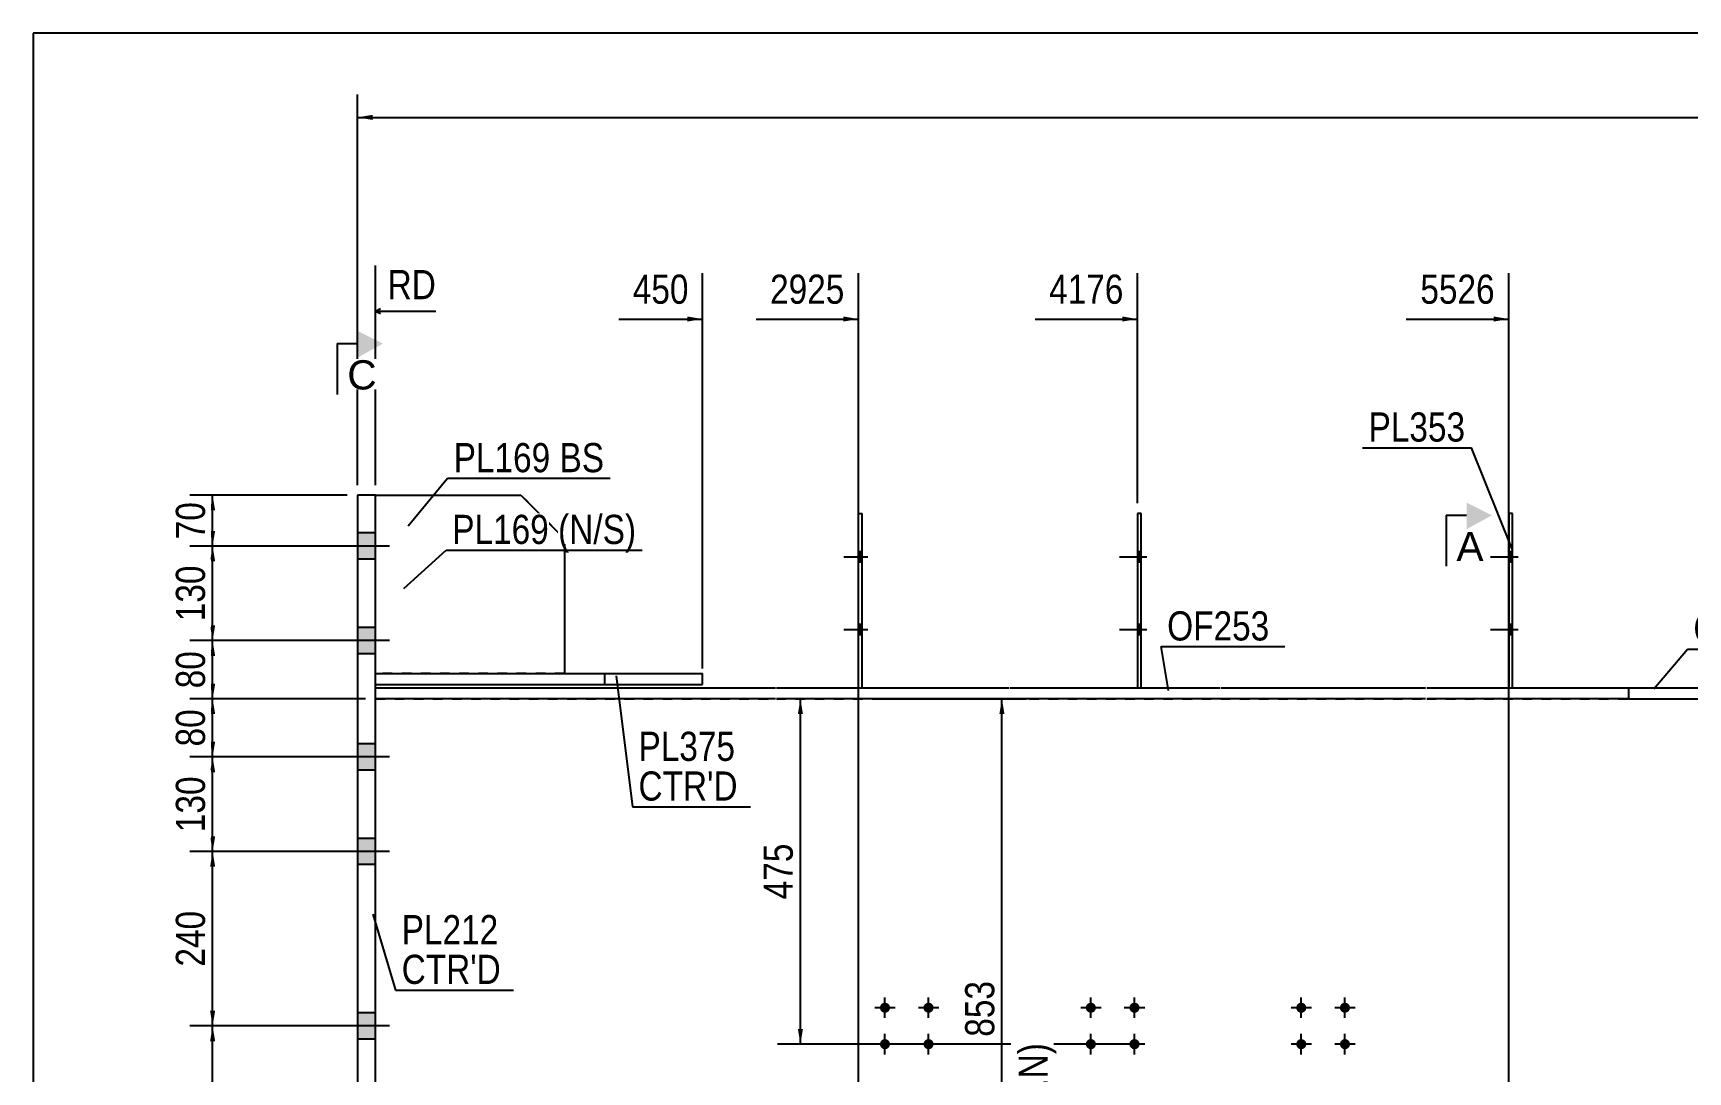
# Model space of a CAD drawing. Header units: millimetres. Extents: x -248 to 165, y -164 to 123.
# Drawn here: x -245.1 to -82.5, y 20.5 to 122.5 of the extents above; entities that cross this region are included whole.
import ezdxf

# ---------------------------------------------------------------- set-up
doc = ezdxf.new("R2010")
doc.units = ezdxf.units.MM
doc.linetypes.add('DXK_LINE_DOT1', pattern=[1.8814, 0.9407, -0.9407])
doc.styles.add('Arial', font='ARIAL.TTF', dxfattribs={"height": 0.2})
doc.styles.add('Arial Narrow', font='ARIALN.TTF', dxfattribs={"height": 0.2})

# ---------------------------------------------------------------- blocks, each defined once
blk = doc.blocks.new('Unknown-623355629-1210')
at = {"color": 5, "linetype": 'Continuous'}
for p, q in [((164.92, 122.54), (-245.08, 122.54)), ((-245.08, 122.54), (-245.08, -164.46))]:
    blk.add_line(p, q, dxfattribs=at)
blk = doc.blocks.new('Part-623355629-2157 - 1758')
at = {"color": 2, "linetype": 'Continuous'}
for p, q in [((-211.43, 58.21), (-172.14, 58.21)), ((-172.14, 57.14), (-211.43, 57.14)), ((-172.04, 58.21), (-149.16, 58.21)), ((-149.16, 57.14), (-172.04, 57.14)), ((-149.06, 58.21), (-128.48, 58.21)), ((-128.48, 57.14), (-149.06, 57.14)), ((-128.38, 58.21), (-108.24, 58.21)), ((-108.24, 57.14), (-128.38, 57.14)), ((-108.14, 58.21), (-88.32, 58.21)), ((-88.32, 57.14), (-108.14, 57.14)), ((-88.32, 58.21), (-88.32, 57.14))]:
    blk.add_line(p, q, dxfattribs=at)
at = {"color": 7, "linetype": 'DXK_LINE_DOT1'}
blk.add_line((-211.43, 57.14), (-211.43, 58.21), dxfattribs=at)
blk = doc.blocks.new('Part-623355629-2277 - 1758')
at = {"color": 2, "linetype": 'Continuous'}
for p, q in [((-136.2, 75.36), (-136.55, 75.36)), ((-136.55, 75.36), (-136.55, 58.21)), ((-136.2, 58.21), (-136.2, 75.36))]:
    blk.add_line(p, q, dxfattribs=at)
at = {"color": 7, "linetype": 'DXK_LINE_DOT1'}
blk.add_line((-136.55, 58.21), (-136.2, 58.21), dxfattribs=at)
blk = doc.blocks.new('Bolt-623355629-1936 - 1758')
at = {"linetype": 'Continuous'}
for points in [[(-141.64, 26.79, -1), (-140.64, 26.79, -1)], [(-137.35, 26.79, -1), (-136.35, 26.79, -1)], [(-141.64, 23.21, -1), (-140.64, 23.21, -1)], [(-137.35, 23.21, -1), (-136.35, 23.21, -1)]]:
    blk.add_hatch(color=3, dxfattribs=at).paths.add_polyline_path(points)
at = {"color": 3, "linetype": 'Continuous'}
for p, q in [((-141.14, 25.79), (-141.14, 27.79)), ((-136.85, 25.79), (-136.85, 27.79)), ((-140.14, 26.79), (-142.14, 26.79)), ((-135.85, 26.79), (-137.85, 26.79)), ((-140.14, 23.21), (-142.14, 23.21)), ((-141.14, 22.21), (-141.14, 24.21)), ((-135.85, 23.21), (-137.85, 23.21)), ((-136.85, 22.21), (-136.85, 24.21))]:
    blk.add_line(p, q, dxfattribs=at)
blk = doc.blocks.new('Part-623355629-2152 - 1758')
at = {"color": 2, "linetype": 'Continuous'}
for p, q in [((-211.43, 77.14), (-197.14, 77.14)), ((-197.14, 77.14), (-192.86, 72.86)), ((-192.86, 72.86), (-192.86, 59.64)), ((-211.43, 59.64), (-192.86, 59.64))]:
    blk.add_line(p, q, dxfattribs=at)
blk = doc.blocks.new('Bolt-623355629-1901 - 1758')
at = {"linetype": 'Continuous'}
for points in [[(-213.21, 73.43), (-213.21, 70.86), (-211.43, 70.86), (-211.43, 73.43)], [(-213.21, 73.43), (-213.21, 70.86), (-211.43, 70.86), (-211.43, 73.43)], [(-213.21, 73.43), (-213.21, 70.86), (-211.43, 70.86), (-211.43, 73.43)], [(-213.21, 73.43), (-213.21, 70.86), (-211.43, 70.86), (-211.43, 73.43)], [(-213.21, 64.14), (-213.21, 61.57), (-211.43, 61.57), (-211.43, 64.14)], [(-213.21, 64.14), (-213.21, 61.57), (-211.43, 61.57), (-211.43, 64.14)], [(-213.21, 64.14), (-213.21, 61.57), (-211.43, 61.57), (-211.43, 64.14)], [(-213.21, 64.14), (-213.21, 61.57), (-211.43, 61.57), (-211.43, 64.14)], [(-213.21, 52.71), (-213.21, 50.14), (-211.43, 50.14), (-211.43, 52.71)], [(-213.21, 52.71), (-213.21, 50.14), (-211.43, 50.14), (-211.43, 52.71)], [(-213.21, 52.71), (-213.21, 50.14), (-211.43, 50.14), (-211.43, 52.71)], [(-213.21, 52.71), (-213.21, 50.14), (-211.43, 50.14), (-211.43, 52.71)], [(-213.21, 43.43), (-213.21, 40.86), (-211.43, 40.86), (-211.43, 43.43)], [(-213.21, 43.43), (-213.21, 40.86), (-211.43, 40.86), (-211.43, 43.43)], [(-213.21, 43.43), (-213.21, 40.86), (-211.43, 40.86), (-211.43, 43.43)], [(-213.21, 43.43), (-213.21, 40.86), (-211.43, 40.86), (-211.43, 43.43)], [(-213.21, 26.29), (-213.21, 23.71), (-211.43, 23.71), (-211.43, 26.29)], [(-213.21, 26.29), (-213.21, 23.71), (-211.43, 23.71), (-211.43, 26.29)], [(-213.21, 26.29), (-213.21, 23.71), (-211.43, 23.71), (-211.43, 26.29)], [(-213.21, 26.29), (-213.21, 23.71), (-211.43, 23.71), (-211.43, 26.29)], [(-213.21, 9.14), (-213.21, 6.57), (-211.43, 6.57), (-211.43, 9.14)], [(-213.21, 9.14), (-213.21, 6.57), (-211.43, 6.57), (-211.43, 9.14)], [(-213.21, 9.14), (-213.21, 6.57), (-211.43, 6.57), (-211.43, 9.14)], [(-213.21, 9.14), (-213.21, 6.57), (-211.43, 6.57), (-211.43, 9.14)], [(-213.21, -0.14), (-213.21, -2.71), (-211.43, -2.71), (-211.43, -0.14)], [(-213.21, -0.14), (-213.21, -2.71), (-211.43, -2.71), (-211.43, -0.14)], [(-213.21, -0.14), (-213.21, -2.71), (-211.43, -2.71), (-211.43, -0.14)], [(-213.21, -0.14), (-213.21, -2.71), (-211.43, -2.71), (-211.43, -0.14)], [(-213.21, -11.57), (-213.21, -14.14), (-211.43, -14.14), (-211.43, -11.57)], [(-213.21, -11.57), (-213.21, -14.14), (-211.43, -14.14), (-211.43, -11.57)], [(-213.21, -11.57), (-213.21, -14.14), (-211.43, -14.14), (-211.43, -11.57)], [(-213.21, -11.57), (-213.21, -14.14), (-211.43, -14.14), (-211.43, -11.57)], [(-213.21, -20.86), (-213.21, -23.43), (-211.43, -23.43), (-211.43, -20.86)], [(-213.21, -20.86), (-213.21, -23.43), (-211.43, -23.43), (-211.43, -20.86)], [(-213.21, -20.86), (-213.21, -23.43), (-211.43, -23.43), (-211.43, -20.86)], [(-213.21, -20.86), (-213.21, -23.43), (-211.43, -23.43), (-211.43, -20.86)]]:
    blk.add_hatch(color=3, dxfattribs=at).paths.add_polyline_path(points)
at = {"color": 3, "linetype": 'Continuous'}
for p, q in [((-211.43, 73.43), (-213.21, 73.43)), ((-211.43, 73.43), (-213.21, 73.43)), ((-211.43, 73.43), (-213.21, 73.43)), ((-211.43, 73.43), (-213.21, 73.43)), ((-210.07, 72.14), (-213.21, 72.14)), ((-210.07, 72.14), (-213.21, 72.14)), ((-210.07, 72.14), (-213.21, 72.14)), ((-210.07, 72.14), (-213.21, 72.14)), ((-211.43, 70.86), (-213.21, 70.86)), ((-211.43, 70.86), (-213.21, 70.86)), ((-211.43, 70.86), (-213.21, 70.86)), ((-211.43, 70.86), (-213.21, 70.86)), ((-211.43, 64.14), (-213.21, 64.14)), ((-211.43, 64.14), (-213.21, 64.14)), ((-211.43, 64.14), (-213.21, 64.14)), ((-211.43, 64.14), (-213.21, 64.14)), ((-210.07, 62.86), (-213.21, 62.86)), ((-210.07, 62.86), (-213.21, 62.86)), ((-210.07, 62.86), (-213.21, 62.86)), ((-210.07, 62.86), (-213.21, 62.86)), ((-211.43, 61.57), (-213.21, 61.57)), ((-211.43, 61.57), (-213.21, 61.57)), ((-211.43, 61.57), (-213.21, 61.57)), ((-211.43, 61.57), (-213.21, 61.57)), ((-211.43, 52.71), (-213.21, 52.71)), ((-211.43, 52.71), (-213.21, 52.71)), ((-211.43, 52.71), (-213.21, 52.71)), ((-211.43, 52.71), (-213.21, 52.71)), ((-210.07, 51.43), (-213.21, 51.43)), ((-210.07, 51.43), (-213.21, 51.43)), ((-210.07, 51.43), (-213.21, 51.43)), ((-210.07, 51.43), (-213.21, 51.43)), ((-211.43, 50.14), (-213.21, 50.14)), ((-211.43, 50.14), (-213.21, 50.14)), ((-211.43, 50.14), (-213.21, 50.14)), ((-211.43, 50.14), (-213.21, 50.14)), ((-211.43, 43.43), (-213.21, 43.43)), ((-211.43, 43.43), (-213.21, 43.43)), ((-211.43, 43.43), (-213.21, 43.43)), ((-211.43, 43.43), (-213.21, 43.43)), ((-210.07, 42.14), (-213.21, 42.14)), ((-210.07, 42.14), (-213.21, 42.14)), ((-210.07, 42.14), (-213.21, 42.14)), ((-210.07, 42.14), (-213.21, 42.14)), ((-211.43, 40.86), (-213.21, 40.86)), ((-211.43, 40.86), (-213.21, 40.86)), ((-211.43, 40.86), (-213.21, 40.86)), ((-211.43, 40.86), (-213.21, 40.86)), ((-211.43, 26.29), (-213.21, 26.29)), ((-211.43, 26.29), (-213.21, 26.29)), ((-211.43, 26.29), (-213.21, 26.29)), ((-211.43, 26.29), (-213.21, 26.29)), ((-210.07, 25), (-213.21, 25)), ((-210.07, 25), (-213.21, 25)), ((-210.07, 25), (-213.21, 25)), ((-210.07, 25), (-213.21, 25)), ((-211.43, 23.71), (-213.21, 23.71)), ((-211.43, 23.71), (-213.21, 23.71)), ((-211.43, 23.71), (-213.21, 23.71)), ((-211.43, 23.71), (-213.21, 23.71)), ((-211.43, 9.14), (-213.21, 9.14)), ((-211.43, 9.14), (-213.21, 9.14)), ((-211.43, 9.14), (-213.21, 9.14)), ((-211.43, 9.14), (-213.21, 9.14)), ((-210.07, 7.86), (-213.21, 7.86)), ((-210.07, 7.86), (-213.21, 7.86)), ((-210.07, 7.86), (-213.21, 7.86)), ((-210.07, 7.86), (-213.21, 7.86)), ((-211.43, 6.57), (-213.21, 6.57)), ((-211.43, 6.57), (-213.21, 6.57)), ((-211.43, 6.57), (-213.21, 6.57)), ((-211.43, 6.57), (-213.21, 6.57)), ((-211.43, -0.14), (-213.21, -0.14)), ((-211.43, -0.14), (-213.21, -0.14)), ((-211.43, -0.14), (-213.21, -0.14)), ((-211.43, -0.14), (-213.21, -0.14)), ((-210.07, -1.43), (-213.21, -1.43)), ((-210.07, -1.43), (-213.21, -1.43)), ((-210.07, -1.43), (-213.21, -1.43)), ((-210.07, -1.43), (-213.21, -1.43)), ((-211.43, -2.71), (-213.21, -2.71)), ((-211.43, -2.71), (-213.21, -2.71)), ((-211.43, -2.71), (-213.21, -2.71)), ((-211.43, -2.71), (-213.21, -2.71)), ((-211.43, -11.57), (-213.21, -11.57)), ((-211.43, -11.57), (-213.21, -11.57)), ((-211.43, -11.57), (-213.21, -11.57)), ((-211.43, -11.57), (-213.21, -11.57)), ((-210.07, -12.86), (-213.21, -12.86)), ((-210.07, -12.86), (-213.21, -12.86)), ((-210.07, -12.86), (-213.21, -12.86)), ((-210.07, -12.86), (-213.21, -12.86)), ((-211.43, -14.14), (-213.21, -14.14)), ((-211.43, -14.14), (-213.21, -14.14)), ((-211.43, -14.14), (-213.21, -14.14)), ((-211.43, -14.14), (-213.21, -14.14)), ((-211.43, -20.86), (-213.21, -20.86)), ((-211.43, -20.86), (-213.21, -20.86)), ((-211.43, -20.86), (-213.21, -20.86)), ((-211.43, -20.86), (-213.21, -20.86)), ((-210.07, -22.14), (-213.21, -22.14)), ((-210.07, -22.14), (-213.21, -22.14)), ((-210.07, -22.14), (-213.21, -22.14)), ((-210.07, -22.14), (-213.21, -22.14)), ((-211.43, -23.43), (-213.21, -23.43)), ((-211.43, -23.43), (-213.21, -23.43)), ((-211.43, -23.43), (-213.21, -23.43)), ((-211.43, -23.43), (-213.21, -23.43))]:
    blk.add_line(p, q, dxfattribs=at)
blk = doc.blocks.new('Part-623355629-1841 - 1758')
at = {"color": 2, "linetype": 'Continuous'}
for p, q in [((-88.32, 58.21), (-88.32, 57.14)), ((-88.32, 58.21), (-81.18, 58.21)), ((-88.32, 57.14), (-81.18, 57.14)), ((-81.08, 58.21), (-66.79, 58.21)), ((-81.08, 57.14), (-66.79, 57.14)), ((-66.69, 58.21), (-59.55, 58.21)), ((-66.69, 57.14), (-59.55, 57.14))]:
    blk.add_line(p, q, dxfattribs=at)
at = {"color": 7, "linetype": 'DXK_LINE_DOT1'}
blk.add_line((-59.55, 58.21), (-59.55, 57.14), dxfattribs=at)
blk = doc.blocks.new('Part-623355629-1894 - 1758')
at = {"color": 2, "linetype": 'Continuous'}
for p, q in [((-211.43, 77.14), (-213.21, 77.14)), ((-213.21, 77.14), (-213.21, -27.14)), ((-211.43, -27.14), (-211.43, 77.14)), ((-213.21, -27.14), (-211.43, -27.14))]:
    blk.add_line(p, q, dxfattribs=at)
blk = doc.blocks.new('Part-623355629-1899 - 1758')
at = {"color": 7, "linetype": 'DXK_LINE_DOT1'}
for p, q in [((-211.43, 57.14), (-172.14, 57.14)), ((-211.43, -7.14), (-211.43, 57.14)), ((-172.04, 57.14), (-149.16, 57.14)), ((-149.06, 57.14), (-128.48, 57.14)), ((-128.38, 57.14), (-108.24, 57.14)), ((-108.14, 57.14), (-81.18, 57.14)), ((-81.08, 57.14), (-73.94, 57.14)), ((-172.14, -7.14), (-211.43, -7.14)), ((-149.16, -7.14), (-172.04, -7.14)), ((-128.48, -7.14), (-149.06, -7.14)), ((-108.24, -7.14), (-128.38, -7.14)), ((-81.18, -7.14), (-108.14, -7.14)), ((-73.94, -7.14), (-81.08, -7.14))]:
    blk.add_line(p, q, dxfattribs=at)
at = {"color": 2, "linetype": 'Continuous'}
blk.add_line((-73.94, 57.14), (-73.94, -7.14), dxfattribs=at)
blk = doc.blocks.new('Part-623355629-1930 - 1758')
at = {"color": 2, "linetype": 'Continuous'}
for p, q in [((-211.43, 58.56), (-211.43, 59.63)), ((-211.43, 59.63), (-179.29, 59.63)), ((-211.43, 58.56), (-179.29, 58.56)), ((-188.93, 59.63), (-188.93, 58.56)), ((-179.29, 58.56), (-179.29, 59.63))]:
    blk.add_line(p, q, dxfattribs=at)
blk = doc.blocks.new('Part-623355629-1935 - 1758')
at = {"color": 2, "linetype": 'Continuous'}
for p, q in [((-163.97, 58.21), (-163.97, 75.36)), ((-163.97, 75.36), (-163.61, 75.36)), ((-163.61, 58.21), (-163.61, 75.36))]:
    blk.add_line(p, q, dxfattribs=at)
at = {"color": 7, "linetype": 'DXK_LINE_DOT1'}
blk.add_line((-163.97, 58.21), (-163.61, 58.21), dxfattribs=at)
blk = doc.blocks.new('Part-623355629-2142 - 1758')
at = {"color": 7, "linetype": 'DXK_LINE_DOT1'}
for p, q in [((-211.43, 59.64), (-211.43, 77.14)), ((-211.43, 77.14), (-197.14, 77.14)), ((-197.14, 77.14), (-192.86, 72.86)), ((-192.86, 72.86), (-192.86, 59.64)), ((-192.86, 59.64), (-211.43, 59.64))]:
    blk.add_line(p, q, dxfattribs=at)
blk = doc.blocks.new('Part-623355629-2282 - 1758')
at = {"color": 2, "linetype": 'Continuous'}
for p, q in [((-99.72, 75.36), (-100.07, 75.36)), ((-100.07, 75.36), (-100.07, 58.21)), ((-99.72, 58.21), (-99.72, 75.36))]:
    blk.add_line(p, q, dxfattribs=at)
at = {"color": 7, "linetype": 'DXK_LINE_DOT1'}
blk.add_line((-100.07, 58.21), (-99.72, 58.21), dxfattribs=at)
blk = doc.blocks.new('Bolt-623355629-2358 - 1758')
at = {"linetype": 'Continuous'}
for points in [[(-163.61, 70.57), (-163.61, 71.57), (-163.97, 71.57), (-163.97, 70.57)], [(-163.61, 70.57), (-163.61, 71.57), (-163.97, 71.57), (-163.97, 70.57)], [(-163.61, 63.43), (-163.61, 64.43), (-163.97, 64.43), (-163.97, 63.43)], [(-163.61, 63.43), (-163.61, 64.43), (-163.97, 64.43), (-163.97, 63.43)]]:
    blk.add_hatch(color=3, dxfattribs=at).paths.add_polyline_path(points)
at = {"color": 3, "linetype": 'Continuous'}
for p, q in [((-163.61, 71.57), (-163.97, 71.57)), ((-163.61, 71.57), (-163.97, 71.57)), ((-163.04, 71.07), (-165.4, 71.07)), ((-163.04, 71.07), (-165.4, 71.07)), ((-163.61, 70.57), (-163.97, 70.57)), ((-163.61, 70.57), (-163.97, 70.57)), ((-163.04, 63.93), (-165.4, 63.93)), ((-163.04, 63.93), (-165.4, 63.93)), ((-163.61, 64.43), (-163.97, 64.43)), ((-163.61, 64.43), (-163.97, 64.43)), ((-163.61, 63.43), (-163.97, 63.43)), ((-163.61, 63.43), (-163.97, 63.43))]:
    blk.add_line(p, q, dxfattribs=at)
blk = doc.blocks.new('Bolt-623355629-2361 - 1758')
at = {"linetype": 'Continuous'}
for points in [[(-136.2, 70.57), (-136.2, 71.57), (-136.55, 71.57), (-136.55, 70.57)], [(-136.2, 70.57), (-136.2, 71.57), (-136.55, 71.57), (-136.55, 70.57)], [(-136.2, 63.43), (-136.2, 64.43), (-136.55, 64.43), (-136.55, 63.43)], [(-136.2, 63.43), (-136.2, 64.43), (-136.55, 64.43), (-136.55, 63.43)]]:
    blk.add_hatch(color=3, dxfattribs=at).paths.add_polyline_path(points)
at = {"color": 3, "linetype": 'Continuous'}
for p, q in [((-136.2, 71.57), (-136.55, 71.57)), ((-136.2, 71.57), (-136.55, 71.57)), ((-135.63, 71.07), (-138.34, 71.07)), ((-135.63, 71.07), (-138.34, 71.07)), ((-136.2, 70.57), (-136.55, 70.57)), ((-136.2, 70.57), (-136.55, 70.57)), ((-135.63, 63.93), (-138.34, 63.93)), ((-135.63, 63.93), (-138.34, 63.93)), ((-136.2, 64.43), (-136.55, 64.43)), ((-136.2, 64.43), (-136.55, 64.43)), ((-136.2, 63.43), (-136.55, 63.43)), ((-136.2, 63.43), (-136.55, 63.43))]:
    blk.add_line(p, q, dxfattribs=at)
blk = doc.blocks.new('Bolt-623355629-2362 - 1758')
at = {"linetype": 'Continuous'}
for points in [[(-99.72, 70.57), (-99.72, 71.57), (-100.07, 71.57), (-100.07, 70.57)], [(-99.72, 70.57), (-99.72, 71.57), (-100.07, 71.57), (-100.07, 70.57)], [(-99.72, 63.43), (-99.72, 64.43), (-100.07, 64.43), (-100.07, 63.43)], [(-99.72, 63.43), (-99.72, 64.43), (-100.07, 64.43), (-100.07, 63.43)]]:
    blk.add_hatch(color=3, dxfattribs=at).paths.add_polyline_path(points)
at = {"color": 3, "linetype": 'Continuous'}
for p, q in [((-99.72, 71.57), (-100.07, 71.57)), ((-99.72, 71.57), (-100.07, 71.57)), ((-99.14, 71.07), (-101.86, 71.07)), ((-99.14, 71.07), (-101.86, 71.07)), ((-99.72, 70.57), (-100.07, 70.57)), ((-99.72, 70.57), (-100.07, 70.57)), ((-99.14, 63.93), (-101.86, 63.93)), ((-99.14, 63.93), (-101.86, 63.93)), ((-99.72, 64.43), (-100.07, 64.43)), ((-99.72, 64.43), (-100.07, 64.43)), ((-99.72, 63.43), (-100.07, 63.43)), ((-99.72, 63.43), (-100.07, 63.43))]:
    blk.add_line(p, q, dxfattribs=at)
blk = doc.blocks.new('Bolt-623355629-2419 - 1758')
at = {"linetype": 'Continuous'}
for points in [[(-120.96, 26.79, -1), (-119.96, 26.79, -1)], [(-116.67, 26.79, -1), (-115.67, 26.79, -1)], [(-120.96, 23.21, -1), (-119.96, 23.21, -1)], [(-116.67, 23.21, -1), (-115.67, 23.21, -1)]]:
    blk.add_hatch(color=3, dxfattribs=at).paths.add_polyline_path(points)
at = {"color": 3, "linetype": 'Continuous'}
for p, q in [((-120.46, 25.79), (-120.46, 27.79)), ((-116.17, 25.79), (-116.17, 27.79)), ((-119.46, 26.79), (-121.46, 26.79)), ((-115.17, 26.79), (-117.17, 26.79)), ((-119.46, 23.21), (-121.46, 23.21)), ((-120.46, 22.21), (-120.46, 24.21)), ((-115.17, 23.21), (-117.17, 23.21)), ((-116.17, 22.21), (-116.17, 24.21))]:
    blk.add_line(p, q, dxfattribs=at)
blk = doc.blocks.new('Bolt-623355629-9217 - 1758')
at = {"linetype": 'Continuous'}
for points in [[(-161.87, 26.79, -1), (-160.87, 26.79, -1)], [(-157.59, 26.79, -1), (-156.59, 26.79, -1)], [(-161.87, 23.21, -1), (-160.87, 23.21, -1)], [(-157.59, 23.21, -1), (-156.59, 23.21, -1)]]:
    blk.add_hatch(color=3, dxfattribs=at).paths.add_polyline_path(points)
at = {"color": 3, "linetype": 'Continuous'}
for p, q in [((-161.37, 25.79), (-161.37, 27.79)), ((-157.09, 25.79), (-157.09, 27.79)), ((-160.37, 26.79), (-162.37, 26.79)), ((-156.09, 26.79), (-158.09, 26.79)), ((-160.37, 23.21), (-162.37, 23.21)), ((-161.37, 22.21), (-161.37, 24.21)), ((-156.09, 23.21), (-158.09, 23.21)), ((-157.09, 22.21), (-157.09, 24.21))]:
    blk.add_line(p, q, dxfattribs=at)
blk = doc.blocks.new('StraightDimension-623355629-7887 - 1758')
at = {"linetype": 'Continuous'}
for points in [[(-227.69, 23.5), (-227.44, 25), (-227.19, 23.5)], [(-227.19, 9.36), (-227.44, 7.86), (-227.69, 9.36)]]:
    blk.add_hatch(color=7, dxfattribs=at).paths.add_polyline_path(points)
at = {"color": 7, "linetype": 'Continuous'}
for p, q in [((-212.43, 25), (-229.69, 25)), ((-227.44, 7.86), (-227.44, 25)), ((-212.43, 7.86), (-229.69, 7.86))]:
    blk.add_line(p, q, dxfattribs=at)
at = {"color": 0}
blk.add_wipeout([(-227.59, 19.77), (-231.79, 19.77), (-231.79, 13.09), (-227.59, 13.09)], dxfattribs=at)
at = {"color": 3, "style": 'Arial Narrow'}
blk.add_text('240', height=2.863, rotation=90.0002, dxfattribs=at).set_placement((-228.19, 13.69))
blk = doc.blocks.new('StraightDimension-623355629-12242 - 1758')
at = {"linetype": 'Continuous'}
for points in [[(-169.93, 55.64), (-169.68, 57.14), (-169.43, 55.64)], [(-169.43, 24.71), (-169.68, 23.21), (-169.93, 24.71)]]:
    blk.add_hatch(color=7, dxfattribs=at).paths.add_polyline_path(points)
at = {"color": 7, "linetype": 'Continuous'}
for p, q in [((-127.02, 57.14), (-171.93, 57.14)), ((-169.68, 23.21), (-169.68, 57.14)), ((-137.85, 23.21), (-171.93, 23.21))]:
    blk.add_line(p, q, dxfattribs=at)
at = {"color": 0}
blk.add_wipeout([(-169.83, 43.52), (-174.03, 43.52), (-174.03, 36.84), (-169.83, 36.84)], dxfattribs=at)
at = {"color": 3, "style": 'Arial Narrow'}
blk.add_text('475', height=2.863, rotation=90.0002, dxfattribs=at).set_placement((-170.43, 37.44))
blk = doc.blocks.new('StraightDimension-623355629-2436 - 1758')
at = {"linetype": 'Continuous'}
for points in [[(-150.13, 55.64), (-149.88, 57.14), (-149.63, 55.64)], [(-149.63, -2.29), (-149.88, -3.79), (-150.13, -2.29)]]:
    blk.add_hatch(color=7, dxfattribs=at).paths.add_polyline_path(points)
at = {"color": 7, "linetype": 'Continuous'}
for p, q in [((-162.2, 57.14), (-147.48, 57.14)), ((-149.88, -3.79), (-149.88, 57.14)), ((-162.2, -3.79), (-147.48, -3.79))]:
    blk.add_line(p, q, dxfattribs=at)
at = {"color": 0, "linetype": 'Continuous'}
blk.add_wipeout([(-144.78, 23.95), (-148.98, 23.95), (-148.98, 5.04), (-144.78, 5.04)], dxfattribs=at)
at = {"color": 3, "linetype": 'Continuous', "style": 'Arial Narrow'}
blk.add_text('TYP(U.O.N)', height=2.863, rotation=90.0002, dxfattribs=at).set_placement((-145.38, 5.64))
at = {"color": 0}
blk.add_wipeout([(-150.03, 30.02), (-154.23, 30.02), (-154.23, 23.34), (-150.03, 23.34)], dxfattribs=at)
at = {"color": 3, "style": 'Arial Narrow'}
blk.add_text('853', height=2.863, rotation=90.0002, dxfattribs=at).set_placement((-150.63, 23.94))
blk = doc.blocks.new('StraightDimension-623355629-2682 - 1758')
at = {"linetype": 'Continuous'}
blk.add_hatch(color=7, dxfattribs=at).paths.add_polyline_path([(-211.71, 114.01), (-213.21, 114.26), (-211.71, 114.51)])
at = {"color": 7, "linetype": 'Continuous'}
for p, q in [((-213.21, 78.14), (-213.21, 116.51)), ((-213.21, 114.26), (149.56, 114.26))]:
    blk.add_line(p, q, dxfattribs=at)
blk = doc.blocks.new('StraightDimension-623355629-7881 - 1758')
at = {"linetype": 'Continuous'}
for points in [[(-227.69, 75.64), (-227.44, 77.14), (-227.19, 75.64)], [(-227.19, 73.64), (-227.44, 72.14), (-227.69, 73.64)]]:
    blk.add_hatch(color=7, dxfattribs=at).paths.add_polyline_path(points)
at = {"color": 7, "linetype": 'Continuous'}
for p, q in [((-214.21, 77.14), (-229.69, 77.14)), ((-227.44, 72.14), (-227.44, 77.14)), ((-212.43, 72.14), (-229.69, 72.14))]:
    blk.add_line(p, q, dxfattribs=at)
at = {"color": 0}
blk.add_wipeout([(-227.59, 77.07), (-231.79, 77.07), (-231.79, 72.21), (-227.59, 72.21)], dxfattribs=at)
at = {"color": 3, "style": 'Arial Narrow'}
blk.add_text('70', height=2.863, rotation=90.0002, dxfattribs=at).set_placement((-228.19, 72.81))
blk = doc.blocks.new('StraightDimension-623355629-7882 - 1758')
at = {"linetype": 'Continuous'}
for points in [[(-227.69, 70.64), (-227.44, 72.14), (-227.19, 70.64)], [(-227.19, 64.36), (-227.44, 62.86), (-227.69, 64.36)]]:
    blk.add_hatch(color=7, dxfattribs=at).paths.add_polyline_path(points)
at = {"color": 7, "linetype": 'Continuous'}
for p, q in [((-212.43, 72.14), (-229.69, 72.14)), ((-227.44, 62.86), (-227.44, 72.14)), ((-212.43, 62.86), (-229.69, 62.86))]:
    blk.add_line(p, q, dxfattribs=at)
at = {"color": 0}
blk.add_wipeout([(-227.59, 70.84), (-231.79, 70.84), (-231.79, 64.16), (-227.59, 64.16)], dxfattribs=at)
at = {"color": 3, "style": 'Arial Narrow'}
blk.add_text('130', height=2.863, rotation=90.0002, dxfattribs=at).set_placement((-228.19, 64.76))
blk = doc.blocks.new('StraightDimension-623355629-7883 - 1758')
at = {"linetype": 'Continuous'}
for points in [[(-227.69, 61.36), (-227.44, 62.86), (-227.19, 61.36)], [(-227.19, 58.64), (-227.44, 57.14), (-227.69, 58.64)]]:
    blk.add_hatch(color=7, dxfattribs=at).paths.add_polyline_path(points)
at = {"color": 7, "linetype": 'Continuous'}
for p, q in [((-212.43, 62.86), (-229.69, 62.86)), ((-227.44, 57.14), (-227.44, 62.86)), ((-212.43, 57.14), (-229.69, 57.14))]:
    blk.add_line(p, q, dxfattribs=at)
at = {"color": 0}
blk.add_wipeout([(-227.59, 62.43), (-231.79, 62.43), (-231.79, 57.57), (-227.59, 57.57)], dxfattribs=at)
at = {"color": 3, "style": 'Arial Narrow'}
blk.add_text('80', height=2.863, rotation=90.0002, dxfattribs=at).set_placement((-228.19, 58.17))
blk = doc.blocks.new('StraightDimension-623355629-7884 - 1758')
at = {"linetype": 'Continuous'}
for points in [[(-227.69, 55.64), (-227.44, 57.14), (-227.19, 55.64)], [(-227.19, 52.93), (-227.44, 51.43), (-227.69, 52.93)]]:
    blk.add_hatch(color=7, dxfattribs=at).paths.add_polyline_path(points)
at = {"color": 7, "linetype": 'Continuous'}
for p, q in [((-212.43, 57.14), (-229.69, 57.14)), ((-227.44, 51.43), (-227.44, 57.14)), ((-212.43, 51.43), (-229.69, 51.43))]:
    blk.add_line(p, q, dxfattribs=at)
at = {"color": 0}
blk.add_wipeout([(-227.59, 56.71), (-231.79, 56.71), (-231.79, 51.86), (-227.59, 51.86)], dxfattribs=at)
at = {"color": 3, "style": 'Arial Narrow'}
blk.add_text('80', height=2.863, rotation=90.0002, dxfattribs=at).set_placement((-228.19, 52.46))
blk = doc.blocks.new('StraightDimension-623355629-7885 - 1758')
at = {"linetype": 'Continuous'}
for points in [[(-227.69, 49.93), (-227.44, 51.43), (-227.19, 49.93)], [(-227.19, 43.64), (-227.44, 42.14), (-227.69, 43.64)]]:
    blk.add_hatch(color=7, dxfattribs=at).paths.add_polyline_path(points)
at = {"color": 7, "linetype": 'Continuous'}
for p, q in [((-212.43, 51.43), (-229.69, 51.43)), ((-227.44, 42.14), (-227.44, 51.43)), ((-212.43, 42.14), (-229.69, 42.14))]:
    blk.add_line(p, q, dxfattribs=at)
at = {"color": 0}
blk.add_wipeout([(-227.59, 50.13), (-231.79, 50.13), (-231.79, 43.44), (-227.59, 43.44)], dxfattribs=at)
at = {"color": 3, "style": 'Arial Narrow'}
blk.add_text('130', height=2.863, rotation=90.0002, dxfattribs=at).set_placement((-228.19, 44.04))
blk = doc.blocks.new('StraightDimension-623355629-7886 - 1758')
at = {"linetype": 'Continuous'}
for points in [[(-227.69, 40.64), (-227.44, 42.14), (-227.19, 40.64)], [(-227.19, 26.5), (-227.44, 25), (-227.69, 26.5)]]:
    blk.add_hatch(color=7, dxfattribs=at).paths.add_polyline_path(points)
at = {"color": 7, "linetype": 'Continuous'}
for p, q in [((-212.43, 42.14), (-229.69, 42.14)), ((-227.44, 25), (-227.44, 42.14)), ((-212.43, 25), (-229.69, 25))]:
    blk.add_line(p, q, dxfattribs=at)
at = {"color": 0}
blk.add_wipeout([(-227.59, 36.91), (-231.79, 36.91), (-231.79, 30.23), (-227.59, 30.23)], dxfattribs=at)
at = {"color": 3, "style": 'Arial Narrow'}
blk.add_text('240', height=2.863, rotation=90.0002, dxfattribs=at).set_placement((-228.19, 30.83))
blk = doc.blocks.new('StraightDimension-623355629-11450 - 1758')
at = {"linetype": 'Continuous'}
blk.add_hatch(color=7, dxfattribs=at).paths.add_polyline_path([(-101.57, 94.7), (-100.07, 94.45), (-101.57, 94.2)])
at = {"color": 7, "linetype": 'Continuous'}
for p, q in [((-100.07, -1.14), (-100.07, 98.95)), ((-110.14, 94.45), (-100.07, 94.45))]:
    blk.add_line(p, q, dxfattribs=at)
at = {"color": 0}
blk.add_wipeout([(-100.85, 95.35), (-100.85, 99.55), (-109.36, 99.55), (-109.36, 95.35)], dxfattribs=at)
at = {"color": 3, "style": 'Arial Narrow'}
blk.add_text('5526', height=2.863, dxfattribs=at).set_placement((-108.76, 95.95))
blk = doc.blocks.new('StraightDimension-623355629-11453 - 1758')
at = {"linetype": 'Continuous'}
blk.add_hatch(color=7, dxfattribs=at).paths.add_polyline_path([(-180.79, 94.7), (-179.29, 94.45), (-180.79, 94.2)])
at = {"color": 7, "linetype": 'Continuous'}
for p, q in [((-179.29, 60.1), (-179.29, 98.95)), ((-187.52, 94.45), (-179.29, 94.45))]:
    blk.add_line(p, q, dxfattribs=at)
at = {"color": 0, "linetype": 'Continuous'}
blk.add_wipeout([(-204.9, 95.8), (-204.9, 100), (-210.84, 100), (-210.84, 95.8)], dxfattribs=at)
at = {"color": 7, "linetype": 'Continuous'}
for p, q in [((-211.43, 78.14), (-211.43, 99.7)), ((-210.93, 95.45), (-211.43, 95.2)), ((-210.93, 94.95), (-211.43, 95.2)), ((-205.5, 95.2), (-211.43, 95.2))]:
    blk.add_line(p, q, dxfattribs=at)
at = {"color": 3, "linetype": 'Continuous', "style": 'Arial Narrow'}
blk.add_text('RD', height=2.863, dxfattribs=at).set_placement((-210.24, 96.4))
at = {"color": 0}
blk.add_wipeout([(-180.06, 95.35), (-180.06, 99.55), (-186.75, 99.55), (-186.75, 95.35)], dxfattribs=at)
at = {"color": 3, "style": 'Arial Narrow'}
blk.add_text('450', height=2.863, dxfattribs=at).set_placement((-186.15, 95.95))
blk = doc.blocks.new('StraightDimension-623355629-11451 - 1758')
at = {"linetype": 'Continuous'}
blk.add_hatch(color=7, dxfattribs=at).paths.add_polyline_path([(-138.05, 94.7), (-136.55, 94.45), (-138.05, 94.2)])
at = {"color": 7, "linetype": 'Continuous'}
for p, q in [((-136.55, 76.36), (-136.55, 98.95)), ((-146.62, 94.45), (-136.55, 94.45))]:
    blk.add_line(p, q, dxfattribs=at)
at = {"color": 0}
blk.add_wipeout([(-137.33, 95.35), (-137.33, 99.55), (-145.84, 99.55), (-145.84, 95.35)], dxfattribs=at)
at = {"color": 3, "style": 'Arial Narrow'}
blk.add_text('4176', height=2.863, dxfattribs=at).set_placement((-145.24, 95.95))
blk = doc.blocks.new('StraightDimension-623355629-11452 - 1758')
at = {"linetype": 'Continuous'}
blk.add_hatch(color=7, dxfattribs=at).paths.add_polyline_path([(-165.47, 94.7), (-163.97, 94.45), (-165.47, 94.2)])
at = {"color": 7, "linetype": 'Continuous'}
for p, q in [((-163.97, -1.14), (-163.97, 98.95)), ((-174.03, 94.45), (-163.97, 94.45))]:
    blk.add_line(p, q, dxfattribs=at)
at = {"color": 0}
blk.add_wipeout([(-164.75, 95.35), (-164.75, 99.55), (-173.26, 99.55), (-173.26, 95.35)], dxfattribs=at)
at = {"color": 3, "style": 'Arial Narrow'}
blk.add_text('2925', height=2.863, dxfattribs=at).set_placement((-172.66, 95.95))
blk = doc.blocks.new('Mark-623355629-1837 - 1758')
at = {"color": 0}
blk.add_wipeout([(-71.88, 62.62), (-71.88, 65.62), (-81.92, 65.62), (-81.92, 62.62)], dxfattribs=at)
blk.add_wipeout([(-71.88, 62.62), (-71.88, 65.62), (-81.92, 65.62), (-81.92, 62.62)], dxfattribs=at)
at = {"color": 7, "linetype": 'Continuous'}
for p, q in [((-85.81, 58.12), (-82.52, 62.02)), ((-82.52, 62.02), (-70.38, 62.02))]:
    blk.add_line(p, q, dxfattribs=at)
at = {"color": 3, "style": 'Arial Narrow'}
blk.add_text('OF255', height=2.863, dxfattribs=at).set_placement((-81.92, 62.62))
blk = doc.blocks.new('Mark-623355629-2148 - 1758')
at = {"color": 0}
for points in [[(-194.39, 72.35), (-194.39, 75.35), (-203.89, 75.35), (-203.89, 72.35)], [(-185.82, 72.35), (-185.82, 75.35), (-193.49, 75.35), (-193.49, 72.35)]]:
    blk.add_wipeout(points, dxfattribs=at)
for points in [[(-194.39, 72.35), (-194.39, 75.35), (-203.89, 75.35), (-203.89, 72.35)], [(-185.82, 72.35), (-185.82, 75.35), (-193.49, 75.35), (-193.49, 72.35)]]:
    blk.add_wipeout(points, dxfattribs=at)
at = {"color": 7, "linetype": 'Continuous'}
for p, q in [((-208.66, 67.99), (-204.49, 71.75)), ((-204.49, 71.75), (-185.22, 71.75))]:
    blk.add_line(p, q, dxfattribs=at)
at = {"color": 3, "style": 'Arial Narrow'}
for s, p in [('PL169', (-203.89, 72.35)), ('(N/', (-193.49, 72.35)), ('S)', (-189.11, 72.35))]:
    blk.add_text(s, height=2.863, dxfattribs=at).set_placement(p)
blk = doc.blocks.new('Mark-623355629-1890 - 1758')
at = {"color": 0}
for points in [[(-199.36, 33.03), (-199.36, 36.03), (-208.86, 36.03), (-208.86, 33.03)], [(-199.1, 29.13), (-199.1, 32.13), (-208.86, 32.13), (-208.86, 29.13)]]:
    blk.add_wipeout(points, dxfattribs=at)
for points in [[(-199.36, 33.03), (-199.36, 36.03), (-208.86, 36.03), (-208.86, 33.03)], [(-199.1, 29.13), (-199.1, 32.13), (-208.86, 32.13), (-208.86, 29.13)]]:
    blk.add_wipeout(points, dxfattribs=at)
at = {"color": 7, "linetype": 'Continuous'}
for p, q in [((-211.71, 35.98), (-209.46, 28.53)), ((-209.46, 28.53), (-197.86, 28.53))]:
    blk.add_line(p, q, dxfattribs=at)
at = {"color": 3, "style": 'Arial Narrow'}
blk.add_text('PL212', height=2.863, dxfattribs=at).set_placement((-208.86, 33.03))
at = {"color": 1, "style": 'Arial Narrow'}
blk.add_text("CTR'D", height=2.863, dxfattribs=at).set_placement((-208.86, 29.13))
blk = doc.blocks.new('Mark-623355629-1926 - 1758')
at = {"color": 0}
for points in [[(-176.09, 51.04), (-176.09, 54.04), (-185.59, 54.04), (-185.59, 51.04)], [(-175.84, 47.14), (-175.84, 50.14), (-185.59, 50.14), (-185.59, 47.14)]]:
    blk.add_wipeout(points, dxfattribs=at)
for points in [[(-176.09, 51.04), (-176.09, 54.04), (-185.59, 54.04), (-185.59, 51.04)], [(-175.84, 47.14), (-175.84, 50.14), (-185.59, 50.14), (-185.59, 47.14)]]:
    blk.add_wipeout(points, dxfattribs=at)
at = {"color": 7, "linetype": 'Continuous'}
for p, q in [((-187.77, 59.4), (-186.19, 46.54)), ((-186.19, 46.54), (-174.59, 46.54))]:
    blk.add_line(p, q, dxfattribs=at)
at = {"color": 3, "style": 'Arial Narrow'}
blk.add_text('PL375', height=2.863, dxfattribs=at).set_placement((-185.59, 51.04))
at = {"color": 1, "style": 'Arial Narrow'}
blk.add_text("CTR'D", height=2.863, dxfattribs=at).set_placement((-185.59, 47.14))
blk = doc.blocks.new('Mark-623355629-2153 - 1758')
at = {"color": 0}
blk.add_wipeout([(-123.59, 62.87), (-123.59, 65.87), (-133.64, 65.87), (-133.64, 62.87)], dxfattribs=at)
blk.add_wipeout([(-123.59, 62.87), (-123.59, 65.87), (-133.64, 65.87), (-133.64, 62.87)], dxfattribs=at)
at = {"color": 7, "linetype": 'Continuous'}
for p, q in [((-133.5, 57.97), (-134.24, 62.27)), ((-134.24, 62.27), (-122.09, 62.27))]:
    blk.add_line(p, q, dxfattribs=at)
at = {"color": 3, "style": 'Arial Narrow'}
blk.add_text('OF253', height=2.863, dxfattribs=at).set_placement((-133.64, 62.87))
blk = doc.blocks.new('MarkSet-623355629-3183 - 1758')
at = {"color": 0}
blk.add_wipeout([(-104.34, 82.41), (-104.34, 85.41), (-113.85, 85.41), (-113.85, 82.41)], dxfattribs=at)
blk.add_wipeout([(-104.34, 82.41), (-104.34, 85.41), (-113.85, 85.41), (-113.85, 82.41)], dxfattribs=at)
at = {"color": 7, "linetype": 'Continuous'}
for p in [(-114.45, 81.81), (-99.72, 71.78)]:
    blk.add_line(p, (-103.74, 81.81), dxfattribs=at)
at = {"color": 3, "style": 'Arial Narrow'}
blk.add_text('PL353', height=2.863, dxfattribs=at).set_placement((-113.85, 82.41))
blk = doc.blocks.new('SectionMark-623355629-3014 - 1758')
at = {"color": 7, "linetype": 'Continuous'}
for p, q in [((-106.22, 75.17), (-106.22, 70.17)), ((-106.22, 75.17), (-104.22, 75.17)), ((-106.22, -21.16), (-106.22, -16.16)), ((-106.22, -21.16), (-104.22, -21.16))]:
    blk.add_line(p, q, dxfattribs=at)
at = {"color": 0, "linetype": 'Continuous'}
for points in [[(-102.55, 70.67), (-102.55, 73.67), (-105.22, 73.67), (-105.22, 70.67)], [(-102.55, -19.66), (-102.55, -16.66), (-105.22, -16.66), (-105.22, -19.66)]]:
    blk.add_wipeout(points, dxfattribs=at)
at = {"linetype": 'Continuous'}
for points in [[(-104.22, 76.42), (-101.72, 75.17), (-104.22, 73.8)], [(-104.22, -19.91), (-101.72, -21.16), (-104.22, -22.54)]]:
    blk.add_hatch(color=7, dxfattribs=at).paths.add_polyline_path(points)
at = {"color": 136, "linetype": 'Continuous', "style": 'Arial'}
for p in [(-105.22, 70.67), (-105.22, -19.66)]:
    blk.add_text('A', height=2.87, dxfattribs=at).set_placement(p)
blk = doc.blocks.new('MarkSet-623355629-3149 - 1758')
at = {"color": 0}
for points in [[(-194.25, 79.4), (-194.25, 82.4), (-203.75, 82.4), (-203.75, 79.4)], [(-188.97, 79.4), (-188.97, 82.4), (-193.35, 82.4), (-193.35, 79.4)]]:
    blk.add_wipeout(points, dxfattribs=at)
for points in [[(-194.25, 79.4), (-194.25, 82.4), (-203.75, 82.4), (-203.75, 79.4)], [(-188.97, 79.4), (-188.97, 82.4), (-193.35, 82.4), (-193.35, 79.4)]]:
    blk.add_wipeout(points, dxfattribs=at)
at = {"color": 7, "linetype": 'Continuous'}
for p, q in [((-208.23, 74.13), (-204.35, 78.8)), ((-204.35, 78.8), (-188.37, 78.8))]:
    blk.add_line(p, q, dxfattribs=at)
at = {"color": 3, "style": 'Arial Narrow'}
for s, p in [('PL169', (-203.75, 79.4)), ('BS', (-193.35, 79.4))]:
    blk.add_text(s, height=2.863, dxfattribs=at).set_placement(p)
blk = doc.blocks.new('SectionMark-623355629-12642 - 1758')
at = {"color": 7, "linetype": 'Continuous'}
for p, q in [((-215.21, 92.03), (-215.21, 87.03)), ((-215.21, 92.03), (-213.21, 92.03)), ((-215.21, -46.1), (-215.21, -41.1)), ((-215.21, -46.1), (-213.21, -46.1))]:
    blk.add_line(p, q, dxfattribs=at)
at = {"color": 0, "linetype": 'Continuous'}
for points in [[(-211.33, 87.53), (-211.33, 90.53), (-214.21, 90.53), (-214.21, 87.53)], [(-211.33, -44.6), (-211.33, -41.6), (-214.21, -41.6), (-214.21, -44.6)]]:
    blk.add_wipeout(points, dxfattribs=at)
at = {"linetype": 'Continuous'}
for points in [[(-213.21, 93.28), (-210.71, 92.03), (-213.21, 90.65)], [(-213.21, -44.85), (-210.71, -46.1), (-213.21, -47.48)]]:
    blk.add_hatch(color=7, dxfattribs=at).paths.add_polyline_path(points)
at = {"color": 136, "linetype": 'Continuous', "style": 'Arial'}
for p in [(-214.21, 87.53), (-214.21, -44.6)]:
    blk.add_text('C', height=2.87, dxfattribs=at).set_placement(p)

msp = doc.modelspace()

# ---------------------------------------------------------------- block references
for name in ['Unknown-623355629-1210', 'Part-623355629-1894 - 1758', 'Part-623355629-2152 - 1758', 'Part-623355629-2142 - 1758', 'Part-623355629-1935 - 1758', 'Part-623355629-2277 - 1758', 'Part-623355629-2282 - 1758', 'Bolt-623355629-1901 - 1758', 'Bolt-623355629-2358 - 1758', 'Bolt-623355629-2361 - 1758', 'Bolt-623355629-2362 - 1758', 'Part-623355629-1930 - 1758', 'Part-623355629-2157 - 1758', 'Part-623355629-1899 - 1758', 'Part-623355629-1841 - 1758', 'Bolt-623355629-9217 - 1758', 'Bolt-623355629-1936 - 1758', 'Bolt-623355629-2419 - 1758']:
    msp.add_blockref(name, (0, 0))

# ---------------------------------------------------------------- next in the draw order: block references
for name in ['StraightDimension-623355629-2682 - 1758', 'StraightDimension-623355629-12242 - 1758', 'StraightDimension-623355629-7887 - 1758']:
    msp.add_blockref(name, (0, 0))

# ---------------------------------------------------------------- next in the draw order: block references
for name in ['StraightDimension-623355629-11453 - 1758', 'StraightDimension-623355629-11452 - 1758', 'StraightDimension-623355629-11451 - 1758', 'StraightDimension-623355629-11450 - 1758', 'StraightDimension-623355629-7881 - 1758', 'Mark-623355629-2153 - 1758', 'Mark-623355629-1837 - 1758', 'StraightDimension-623355629-2436 - 1758']:
    msp.add_blockref(name, (0, 0))

# ---------------------------------------------------------------- next in the draw order: block references
for name in ['MarkSet-623355629-3183 - 1758', 'Mark-623355629-2148 - 1758', 'StraightDimension-623355629-7882 - 1758', 'Mark-623355629-1926 - 1758']:
    msp.add_blockref(name, (0, 0))

# ---------------------------------------------------------------- next in the draw order: block references
for name in ['MarkSet-623355629-3149 - 1758', 'SectionMark-623355629-3014 - 1758', 'StraightDimension-623355629-7883 - 1758']:
    msp.add_blockref(name, (0, 0))

# ---------------------------------------------------------------- next in the draw order: block references
msp.add_blockref('StraightDimension-623355629-7884 - 1758', (0, 0))

# ---------------------------------------------------------------- next in the draw order: block references
msp.add_blockref('StraightDimension-623355629-7885 - 1758', (0, 0))

# ---------------------------------------------------------------- next in the draw order: block references
msp.add_blockref('StraightDimension-623355629-7886 - 1758', (0, 0))

# ---------------------------------------------------------------- next in the draw order: block references
msp.add_blockref('Mark-623355629-1890 - 1758', (0, 0))

# ---------------------------------------------------------------- next in the draw order: block references
msp.add_blockref('SectionMark-623355629-12642 - 1758', (0, 0))

doc.saveas('drawing.dxf')
